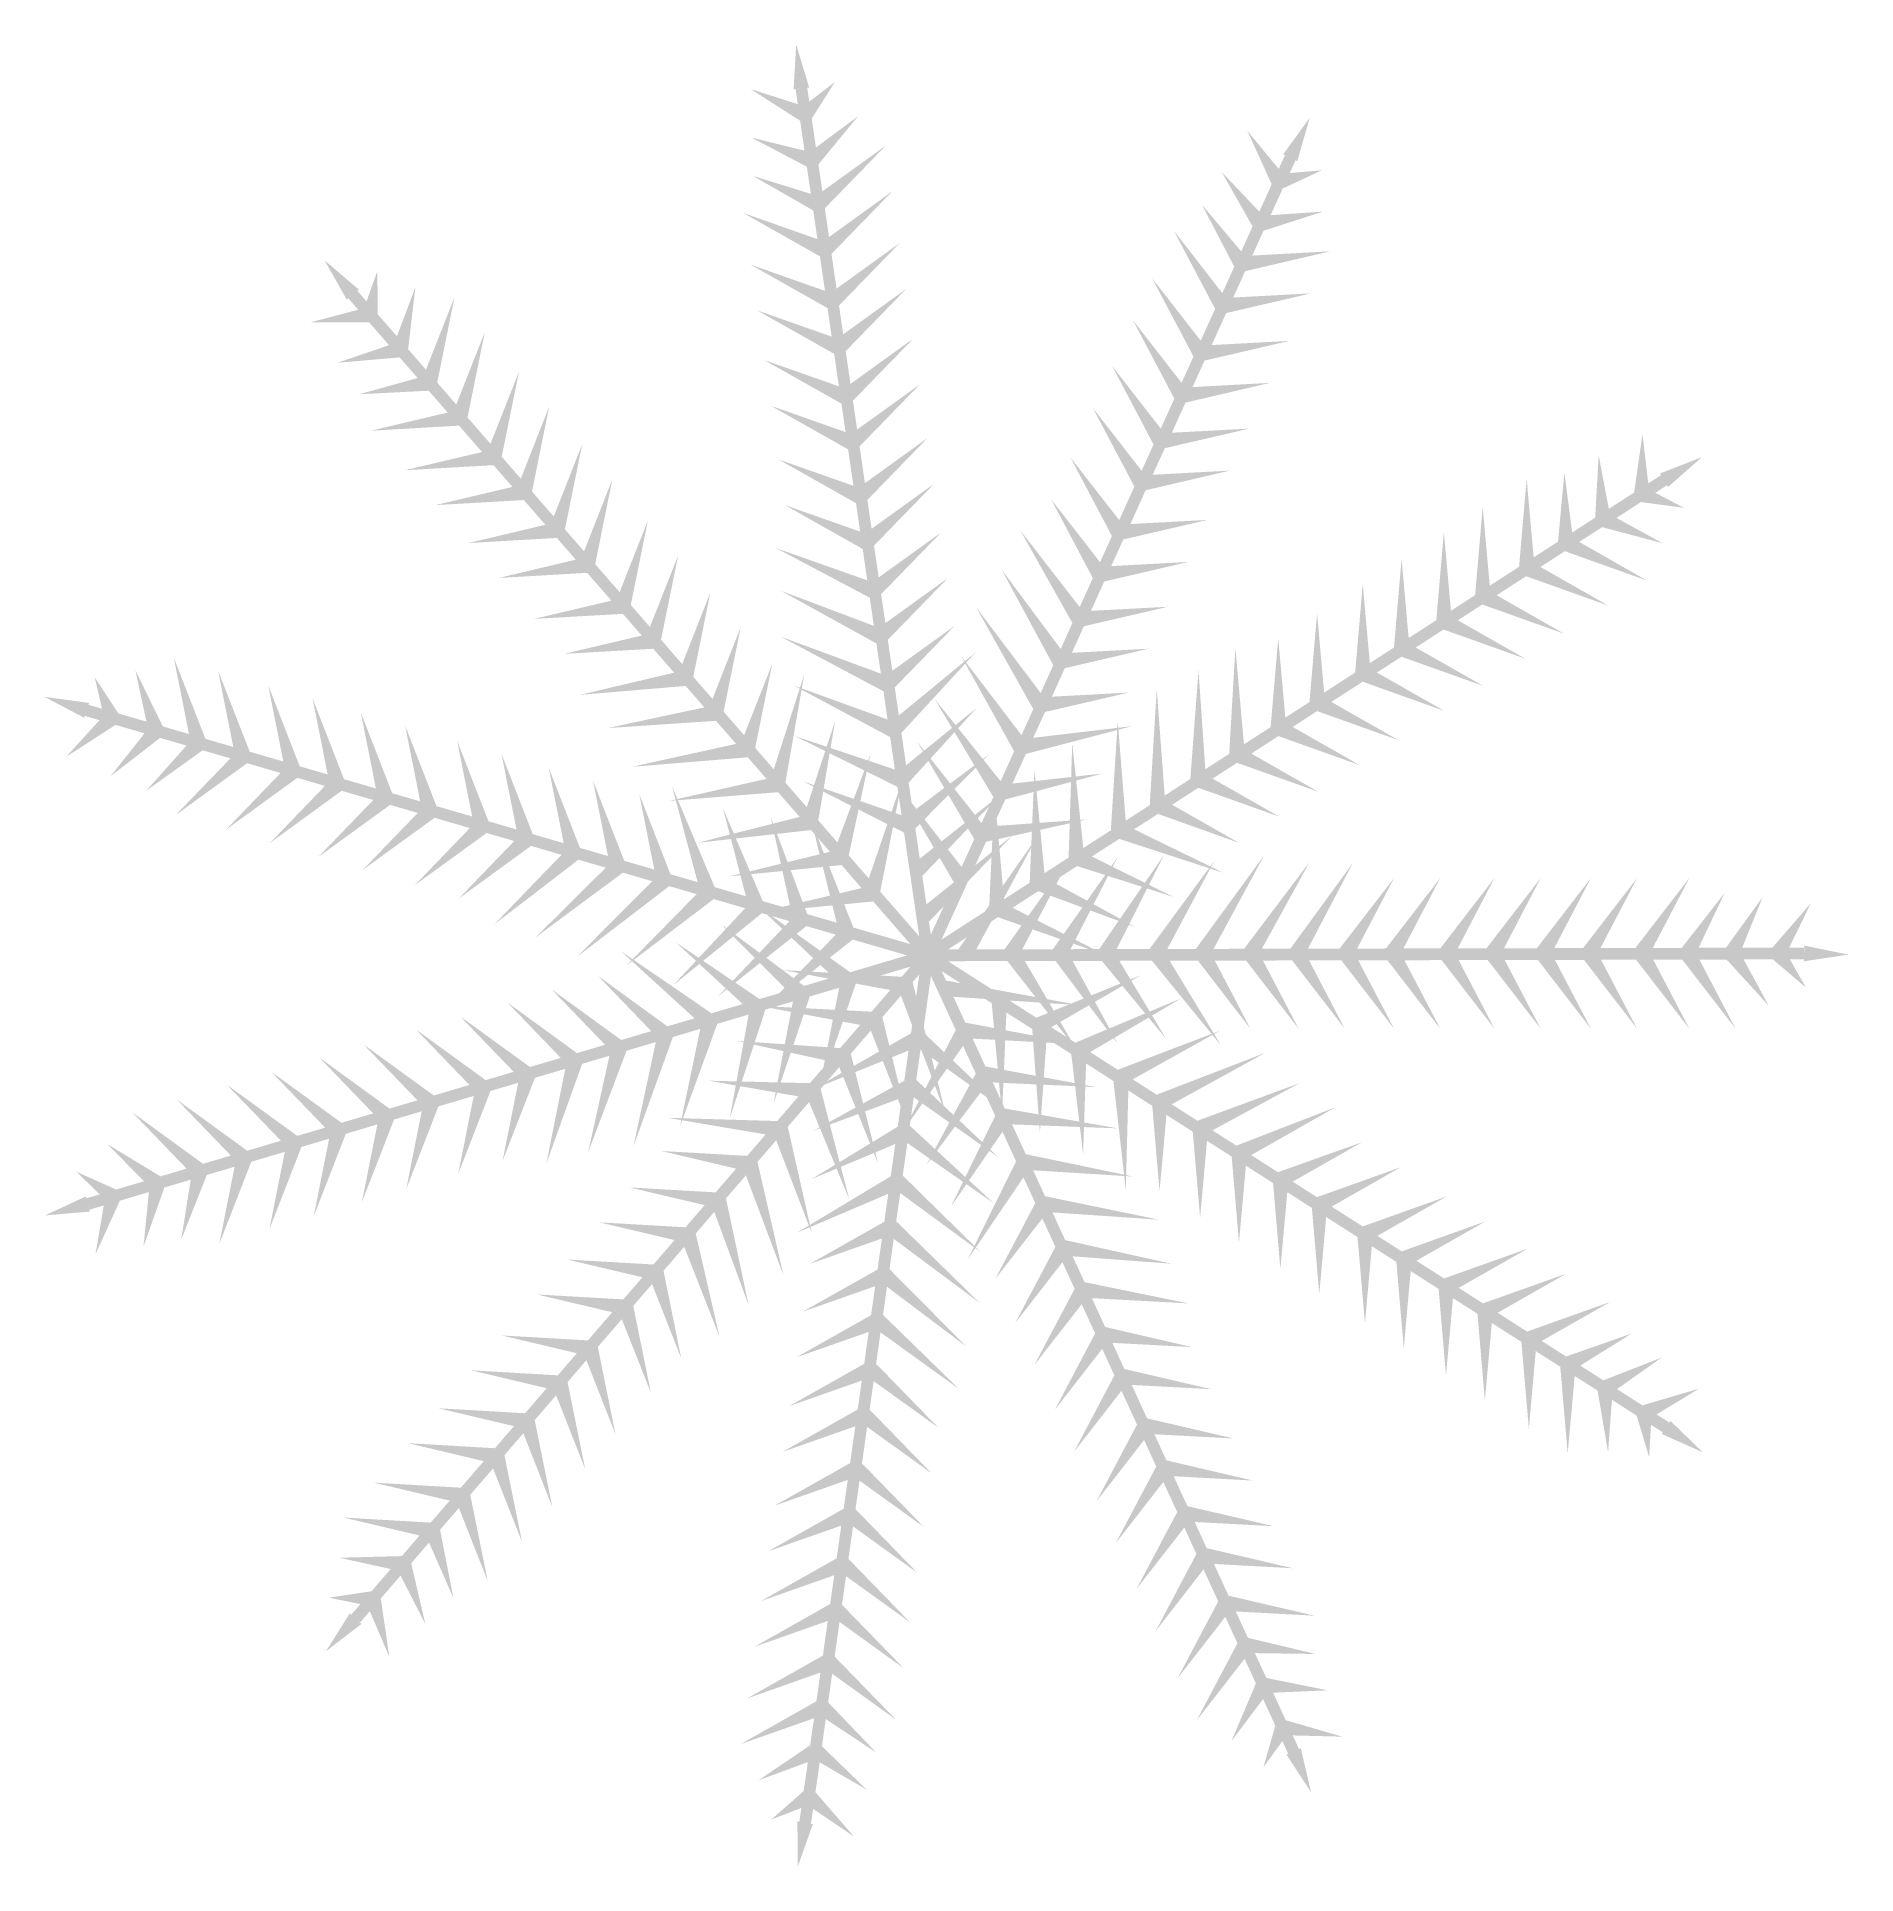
# Model space of a CAD drawing. Extents: x 7.76 to 10.08, y 7.22 to 9.57.
import ezdxf

# ---------------------------------------------------------------- set-up
doc = ezdxf.new("R2010")
doc.units = 0
doc.header["$LTSCALE"] = 0.5
doc.layers.get('0').update_dxf_attribs({"linetype": 'CONTINUOUS'})

msp = doc.modelspace()

# ---------------------------------------------------------------- linework, layer by layer
at = {"color": 0}
for points in [[(8.7379, 9.501, 0.02, 0, 0), (8.7313, 9.5569, 0, 0, 0)], [(8.7426, 9.4676, 0.02, 0, 0), (8.7806, 9.5093, 0, 0, 0)], [(8.7426, 9.4676, 0.02, 0, 0), (8.6732, 9.5003, 0, 0, 0)], [(8.7509, 9.4093, 0.02, 0, 0), (8.8101, 9.4656, 0, 0, 0)], [(9.361, 9.4127, 0.02, 0, 0), (9.3857, 9.4634, 0, 0, 0)], [(8.7509, 9.4093, 0.02, 0, 0), (8.6743, 9.4384, 0, 0, 0)], [(9.3468, 9.3822, 0.02, 0, 0), (9.3062, 9.4472, 0, 0, 0)], [(8.759, 9.3535, 0.02, 0, 0), (8.8453, 9.428, 0, 0, 0)], [(8.759, 9.3535, 0.02, 0, 0), (8.6762, 9.3895, 0, 0, 0)], [(9.3224, 9.3286, 0.02, 0, 0), (9.2737, 9.3945, 0, 0, 0)], [(9.3468, 9.3822, 0.02, 0, 0), (9.4013, 9.3967, 0, 0, 0)], [(8.7673, 9.2952, 0.02, 0, 0), (8.8536, 9.3697, 0, 0, 0)], [(8.7673, 9.2952, 0.02, 0, 0), (8.6636, 9.3424, 0, 0, 0)], [(9.299, 9.2773, 0.02, 0, 0), (9.2488, 9.3523, 0, 0, 0)], [(9.3224, 9.3286, 0.02, 0, 0), (9.4026, 9.344, 0, 0, 0)], [(9.2745, 9.2238, 0.02, 0, 0), (9.2127, 9.3196, 0, 0, 0)], [(8.7768, 9.2293, 0.02, 0, 0), (8.8631, 9.3038, 0, 0, 0)], [(9.299, 9.2773, 0.02, 0, 0), (9.4119, 9.2934, 0, 0, 0)], [(8.1661, 9.2383, 0.02, 0, 0), (8.1302, 9.2818, 0, 0, 0)], [(8.188, 9.2127, 0.02, 0, 0), (8.1975, 9.2683, 0, 0, 0)], [(8.7768, 9.2293, 0.02, 0, 0), (8.673, 9.2765, 0, 0, 0)], [(8.2266, 9.1682, 0.02, 0, 0), (8.2459, 9.2476, 0, 0, 0)], [(8.7852, 9.171, 0.02, 0, 0), (8.8715, 9.2455, 0, 0, 0)], [(9.2469, 9.1632, 0.02, 0, 0), (9.185, 9.259, 0, 0, 0)], [(8.2635, 9.1257, 0.02, 0, 0), (8.2958, 9.235, 0, 0, 0)], [(9.2745, 9.2238, 0.02, 0, 0), (9.3874, 9.2398, 0, 0, 0)], [(8.188, 9.2127, 0.02, 0, 0), (8.112, 9.2028, 0, 0, 0)], [(8.7852, 9.171, 0.02, 0, 0), (8.6814, 9.2182, 0, 0, 0)], [(9.2224, 9.1096, 0.02, 0, 0), (9.1606, 9.2054, 0, 0, 0)], [(8.3021, 9.0812, 0.02, 0, 0), (8.3344, 9.1905, 0, 0, 0)], [(8.7943, 9.1077, 0.02, 0, 0), (8.8806, 9.1822, 0, 0, 0)], [(9.2469, 9.1632, 0.02, 0, 0), (9.3597, 9.1792, 0, 0, 0)], [(8.2266, 9.1682, 0.02, 0, 0), (8.1464, 9.1513, 0, 0, 0)], [(8.7943, 9.1077, 0.02, 0, 0), (8.6905, 9.1548, 0, 0, 0)], [(8.2635, 9.1257, 0.02, 0, 0), (8.1744, 9.1112, 0, 0, 0)], [(8.3456, 9.0308, 0.02, 0, 0), (8.378, 9.1402, 0, 0, 0)], [(9.1958, 9.0514, 0.02, 0, 0), (9.134, 9.1472, 0, 0, 0)], [(9.2224, 9.1096, 0.02, 0, 0), (9.3353, 9.1257, 0, 0, 0)], [(8.8027, 9.0494, 0.02, 0, 0), (8.889, 9.1239, 0, 0, 0)], [(8.3021, 9.0812, 0.02, 0, 0), (8.1892, 9.0647, 0, 0, 0)], [(8.3842, 8.9863, 0.02, 0, 0), (8.4165, 9.0957, 0, 0, 0)], [(8.8027, 9.0494, 0.02, 0, 0), (8.6989, 9.0966, 0, 0, 0)], [(9.1713, 8.9978, 0.02, 0, 0), (9.1095, 9.0936, 0, 0, 0)], [(8.8125, 8.981, 0.02, 0, 0), (8.8988, 9.0555, 0, 0, 0)], [(9.1958, 9.0514, 0.02, 0, 0), (9.3087, 9.0674, 0, 0, 0)], [(9.809, 8.9836, 0.02, 0, 0), (9.8099, 9.0603, 0, 0, 0)], [(8.4261, 8.938, 0.02, 0, 0), (8.4585, 9.0473, 0, 0, 0)], [(9.7595, 8.9518, 0.02, 0, 0), (9.7541, 9.0335, 0, 0, 0)], [(8.3456, 9.0308, 0.02, 0, 0), (8.2328, 9.0144, 0, 0, 0)], [(8.8125, 8.981, 0.02, 0, 0), (8.7087, 9.0281, 0, 0, 0)], [(9.1426, 8.935, 0.02, 0, 0), (9.0808, 9.0307, 0, 0, 0)], [(9.1713, 8.9978, 0.02, 0, 0), (9.2842, 9.0139, 0, 0, 0)], [(9.7121, 8.9213, 0.02, 0, 0), (9.7104, 9.0115, 0, 0, 0)], [(9.8375, 9.0017, 0.02, 0, 0), (9.8856, 9.031, 0, 0, 0)], [(8.3842, 8.9863, 0.02, 0, 0), (8.2714, 8.9699, 0, 0, 0)], [(8.4647, 8.8935, 0.02, 0, 0), (8.497, 9.0028, 0, 0, 0)], [(8.8209, 8.9227, 0.02, 0, 0), (8.9072, 8.9972, 0, 0, 0)], [(9.6625, 8.8895, 0.02, 0, 0), (9.6623, 9.0035, 0, 0, 0)], [(8.8209, 8.9227, 0.02, 0, 0), (8.7171, 8.9698, 0, 0, 0)], [(9.1182, 8.8814, 0.02, 0, 0), (9.0563, 8.9772, 0, 0, 0)], [(9.6065, 8.8535, 0.02, 0, 0), (9.6063, 8.9675, 0, 0, 0)], [(9.809, 8.9836, 0.02, 0, 0), (9.8627, 8.9664, 0, 0, 0)], [(8.51, 8.8412, 0.02, 0, 0), (8.5423, 8.9505, 0, 0, 0)], [(9.1426, 8.935, 0.02, 0, 0), (9.2555, 8.951, 0, 0, 0)], [(9.7595, 8.9518, 0.02, 0, 0), (9.8353, 8.9214, 0, 0, 0)], [(8.4261, 8.938, 0.02, 0, 0), (8.3133, 8.9215, 0, 0, 0)], [(8.8298, 8.8606, 0.02, 0, 0), (8.7056, 8.9151, 0, 0, 0)], [(8.8298, 8.8606, 0.02, 0, 0), (8.9161, 8.9351, 0, 0, 0)], [(9.0921, 8.8243, 0.02, 0, 0), (9.0171, 8.9374, 0, 0, 0)], [(9.557, 8.8216, 0.02, 0, 0), (9.5568, 8.9356, 0, 0, 0)], [(9.7121, 8.9213, 0.02, 0, 0), (9.8157, 8.8737, 0, 0, 0)], [(8.4647, 8.8935, 0.02, 0, 0), (8.3519, 8.877, 0, 0, 0)], [(8.5485, 8.7967, 0.02, 0, 0), (8.5809, 8.906, 0, 0, 0)], [(9.1182, 8.8814, 0.02, 0, 0), (9.231, 8.8974, 0, 0, 0)], [(9.5031, 8.787, 0.02, 0, 0), (9.5029, 8.901, 0, 0, 0)], [(8.8382, 8.8023, 0.02, 0, 0), (8.9245, 8.8768, 0, 0, 0)], [(9.0676, 8.7708, 0.02, 0, 0), (8.993, 8.8879, 0, 0, 0)], [(9.4536, 8.7552, 0.02, 0, 0), (9.4534, 8.8692, 0, 0, 0)], [(9.6625, 8.8895, 0.02, 0, 0), (9.7661, 8.8419, 0, 0, 0)], [(8.5896, 8.7493, 0.02, 0, 0), (8.6219, 8.8586, 0, 0, 0)], [(8.8382, 8.8023, 0.02, 0, 0), (8.7122, 8.8605, 0, 0, 0)], [(9.6065, 8.8535, 0.02, 0, 0), (9.7101, 8.8059, 0, 0, 0)], [(8.51, 8.8412, 0.02, 0, 0), (8.3972, 8.8248, 0, 0, 0)], [(9.0421, 8.7149, 0.02, 0, 0), (8.9609, 8.8392, 0, 0, 0)], [(9.0921, 8.8243, 0.02, 0, 0), (9.205, 8.8403, 0, 0, 0)], [(9.3954, 8.7178, 0.02, 0, 0), (9.3952, 8.8318, 0, 0, 0)], [(9.557, 8.8216, 0.02, 0, 0), (9.6606, 8.7741, 0, 0, 0)], [(8.6282, 8.7048, 0.02, 0, 0), (8.6605, 8.8141, 0, 0, 0)], [(8.847, 8.7415, 0.02, 0, 0), (8.7115, 8.8022, 0, 0, 0)], [(8.847, 8.7415, 0.02, 0, 0), (8.9333, 8.816, 0, 0, 0)], [(9.3459, 8.686, 0.02, 0, 0), (9.3457, 8.8, 0, 0, 0)], [(7.9699, 8.6661, 0.02, 0, 0), (7.9379, 8.7755, 0, 0, 0)], [(8.5485, 8.7967, 0.02, 0, 0), (8.4357, 8.7803, 0, 0, 0)], [(8.8553, 8.6832, 0.02, 0, 0), (8.9601, 8.7823, 0, 0, 0)], [(9.0176, 8.6613, 0.02, 0, 0), (8.9413, 8.7778, 0, 0, 0)], [(9.0676, 8.7708, 0.02, 0, 0), (9.1805, 8.7868, 0, 0, 0)], [(9.2931, 8.652, 0.02, 0, 0), (9.2911, 8.7877, 0, 0, 0)], [(9.5031, 8.787, 0.02, 0, 0), (9.6068, 8.7395, 0, 0, 0)], [(7.9158, 8.682, 0.02, 0, 0), (7.8891, 8.7592, 0, 0, 0)], [(8.0264, 8.6495, 0.02, 0, 0), (7.9944, 8.7589, 0, 0, 0)], [(8.6684, 8.6583, 0.02, 0, 0), (8.7008, 8.7677, 0, 0, 0)], [(8.707, 8.6138, 0.02, 0, 0), (8.7415, 8.7539, 0, 0, 0)], [(9.2436, 8.6202, 0.02, 0, 0), (9.2441, 8.7591, 0, 0, 0)], [(9.4536, 8.7552, 0.02, 0, 0), (9.5572, 8.7076, 0, 0, 0)], [(7.8593, 8.6986, 0.02, 0, 0), (7.8372, 8.7504, 0, 0, 0)], [(8.0902, 8.6307, 0.02, 0, 0), (8.0583, 8.7402, 0, 0, 0)], [(8.5896, 8.7493, 0.02, 0, 0), (8.4556, 8.728, 0, 0, 0)], [(8.8553, 8.6832, 0.02, 0, 0), (8.7282, 8.7399, 0, 0, 0)], [(9.0421, 8.7149, 0.02, 0, 0), (9.155, 8.7309, 0, 0, 0)], [(9.1919, 8.587, 0.02, 0, 0), (9.1908, 8.7354, 0, 0, 0)], [(7.827, 8.7082, 0.02, 0, 0), (7.7733, 8.7254, 0, 0, 0)], [(8.1467, 8.6142, 0.02, 0, 0), (8.1148, 8.7236, 0, 0, 0)], [(8.2082, 8.5961, 0.02, 0, 0), (8.1763, 8.7056, 0, 0, 0)], [(8.6282, 8.7048, 0.02, 0, 0), (8.4907, 8.6856, 0, 0, 0)], [(8.8645, 8.6198, 0.02, 0, 0), (8.9612, 8.7113, 0, 0, 0)], [(8.991, 8.6031, 0.02, 0, 0), (8.9078, 8.7227, 0, 0, 0)], [(9.3954, 8.7178, 0.02, 0, 0), (9.499, 8.6702, 0, 0, 0)], [(7.8593, 8.6986, 0.02, 0, 0), (7.8007, 8.649, 0, 0, 0)], [(7.9158, 8.682, 0.02, 0, 0), (7.8575, 8.6244, 0, 0, 0)], [(8.2647, 8.5795, 0.02, 0, 0), (8.2328, 8.689, 0, 0, 0)], [(8.7489, 8.5655, 0.02, 0, 0), (8.7809, 8.6948, 0, 0, 0)], [(9.0176, 8.6613, 0.02, 0, 0), (9.1593, 8.6881, 0, 0, 0)], [(9.1423, 8.5551, 0.02, 0, 0), (9.1411, 8.6944, 0, 0, 0)], [(9.3459, 8.686, 0.02, 0, 0), (9.4495, 8.6384, 0, 0, 0)], [(7.9699, 8.6661, 0.02, 0, 0), (7.9028, 8.6057, 0, 0, 0)], [(8.331, 8.5601, 0.02, 0, 0), (8.2991, 8.6695, 0, 0, 0)], [(8.6684, 8.6583, 0.02, 0, 0), (8.5216, 8.6362, 0, 0, 0)], [(8.8645, 8.6198, 0.02, 0, 0), (8.7297, 8.6754, 0, 0, 0)], [(8.9666, 8.5495, 0.02, 0, 0), (8.8856, 8.6681, 0, 0, 0)], [(9.0885, 8.5205, 0.02, 0, 0), (9.0831, 8.6662, 0, 0, 0)], [(8.0264, 8.6495, 0.02, 0, 0), (7.9403, 8.5747, 0, 0, 0)], [(8.3875, 8.5435, 0.02, 0, 0), (8.3556, 8.6529, 0, 0, 0)], [(8.4477, 8.5258, 0.02, 0, 0), (8.4158, 8.6352, 0, 0, 0)], [(8.7875, 8.5209, 0.02, 0, 0), (8.8259, 8.6525, 0, 0, 0)], [(8.8728, 8.5615, 0.02, 0, 0), (8.9763, 8.6514, 0, 0, 0)], [(9.2931, 8.652, 0.02, 0, 0), (9.3967, 8.6045, 0, 0, 0)], [(8.0902, 8.6307, 0.02, 0, 0), (8.0042, 8.5559, 0, 0, 0)], [(8.1467, 8.6142, 0.02, 0, 0), (8.0607, 8.5393, 0, 0, 0)], [(8.5042, 8.5092, 0.02, 0, 0), (8.4723, 8.6186, 0, 0, 0)], [(8.707, 8.6138, 0.02, 0, 0), (8.5693, 8.5928, 0, 0, 0)], [(8.6197, 8.4753, 0.02, 0, 0), (8.573, 8.6117, 0, 0, 0)], [(8.8728, 8.5615, 0.02, 0, 0), (8.7406, 8.6175, 0, 0, 0)], [(8.8277, 8.4745, 0.02, 0, 0), (8.8661, 8.6179, 0, 0, 0)], [(8.9411, 8.4936, 0.02, 0, 0), (8.8588, 8.6156, 0, 0, 0)], [(8.991, 8.6031, 0.02, 0, 0), (9.1219, 8.6277, 0, 0, 0)], [(9.0389, 8.4887, 0.02, 0, 0), (9.035, 8.6322, 0, 0, 0)], [(9.2436, 8.6202, 0.02, 0, 0), (9.3472, 8.5727, 0, 0, 0)], [(8.2082, 8.5961, 0.02, 0, 0), (8.1221, 8.5213, 0, 0, 0)], [(8.5632, 8.4919, 0.02, 0, 0), (8.5313, 8.6013, 0, 0, 0)], [(8.8816, 8.5007, 0.02, 0, 0), (8.9914, 8.6005, 0, 0, 0)], [(8.9872, 8.4555, 0.02, 0, 0), (8.984, 8.6026, 0, 0, 0)], [(9.1919, 8.587, 0.02, 0, 0), (9.2955, 8.5394, 0, 0, 0)], [(8.2647, 8.5795, 0.02, 0, 0), (8.1787, 8.5047, 0, 0, 0)], [(8.7489, 8.5655, 0.02, 0, 0), (8.6055, 8.5394, 0, 0, 0)], [(8.6811, 8.4573, 0.02, 0, 0), (8.638, 8.5833, 0, 0, 0)], [(8.7376, 8.4407, 0.02, 0, 0), (8.6988, 8.5721, 0, 0, 0)], [(8.7966, 8.4234, 0.02, 0, 0), (8.7513, 8.5647, 0, 0, 0)], [(8.9666, 8.5495, 0.02, 0, 0), (9.1022, 8.5692, 0, 0, 0)], [(8.331, 8.5601, 0.02, 0, 0), (8.245, 8.4852, 0, 0, 0)], [(8.3875, 8.5435, 0.02, 0, 0), (8.3015, 8.4686, 0, 0, 0)], [(8.89, 8.4424, 0.02, 0, 0), (9.0067, 8.5484, 0, 0, 0)], [(8.9466, 8.3984, 0.02, 0, 0), (9.0375, 8.5457, 0, 0, 0)], [(9.1423, 8.5551, 0.02, 0, 0), (9.276, 8.501, 0, 0, 0)], [(8.4477, 8.5258, 0.02, 0, 0), (8.3464, 8.4354, 0, 0, 0)], [(8.7875, 8.5209, 0.02, 0, 0), (8.646, 8.4966, 0, 0, 0)], [(9.0055, 8.3984, 0.02, 0, 0), (9.0823, 8.5239, 0, 0, 0)], [(9.067, 8.3984, 0.02, 0, 0), (9.1412, 8.5213, 0, 0, 0)], [(9.0885, 8.5205, 0.02, 0, 0), (9.2119, 8.4705, 0, 0, 0)], [(9.1258, 8.3984, 0.02, 0, 0), (9.2001, 8.5239, 0, 0, 0)], [(9.2488, 8.3984, 0.02, 0, 0), (9.3281, 8.5239, 0, 0, 0)], [(8.5042, 8.5092, 0.02, 0, 0), (8.3989, 8.4187, 0, 0, 0)], [(9.1899, 8.3984, 0.02, 0, 0), (9.2641, 8.5162, 0, 0, 0)], [(9.3102, 8.3984, 0.02, 0, 0), (9.3857, 8.5149, 0, 0, 0)], [(9.3691, 8.3984, 0.02, 0, 0), (9.4408, 8.5137, 0, 0, 0)], [(9.4318, 8.3984, 0.02, 0, 0), (9.4933, 8.4945, 0, 0, 0)], [(9.4907, 8.3984, 0.02, 0, 0), (9.5522, 8.4945, 0, 0, 0)], [(9.5599, 8.3984, 0.02, 0, 0), (9.6213, 8.4945, 0, 0, 0)], [(9.6187, 8.3984, 0.02, 0, 0), (9.6802, 8.4945, 0, 0, 0)], [(9.6828, 8.3984, 0.02, 0, 0), (9.7442, 8.4945, 0, 0, 0)], [(9.7416, 8.3984, 0.02, 0, 0), (9.8031, 8.4945, 0, 0, 0)], [(9.8082, 8.3984, 0.02, 0, 0), (9.8697, 8.4945, 0, 0, 0)], [(8.5632, 8.4919, 0.02, 0, 0), (8.4517, 8.3939, 0, 0, 0)], [(8.6197, 8.4753, 0.02, 0, 0), (8.5152, 8.3832, 0, 0, 0)], [(8.8277, 8.4745, 0.02, 0, 0), (8.6826, 8.4504, 0, 0, 0)], [(9.0389, 8.4887, 0.02, 0, 0), (9.1637, 8.4319, 0, 0, 0)], [(9.8671, 8.3984, 0.02, 0, 0), (9.9145, 8.4752, 0, 0, 0)], [(9.9234, 8.3984, 0.02, 0, 0), (9.9631, 8.4701, 0, 0, 0)], [(8.6811, 8.4573, 0.02, 0, 0), (8.5745, 8.3578, 0, 0, 0)], [(8.798, 8.3635, 0.02, 0, 0), (8.6835, 8.458, 0, 0, 0)], [(8.9872, 8.4555, 0.02, 0, 0), (9.1237, 8.3971, 0, 0, 0)], [(9.9823, 8.3984, 0.02, 0, 0), (10.0246, 8.4624, 0, 0, 0)], [(8.7376, 8.4407, 0.02, 0, 0), (8.6317, 8.3437, 0, 0, 0)], [(8.739, 8.3462, 0.02, 0, 0), (8.6353, 8.4358, 0, 0, 0)], [(8.7966, 8.4234, 0.02, 0, 0), (8.6875, 8.3246, 0, 0, 0)], [(8.6211, 8.3115, 0.02, 0, 0), (8.5081, 8.4011, 0, 0, 0)], [(8.6825, 8.3296, 0.02, 0, 0), (8.5782, 8.4123, 0, 0, 0)], [(8.8702, 8.3584, 0.02, 0, 0), (8.7136, 8.3772, 0, 0, 0)], [(9.0055, 8.3984, 0.02, 0, 0), (9.0887, 8.2755, 0, 0, 0)], [(9.067, 8.3984, 0.02, 0, 0), (9.1412, 8.2832, 0, 0, 0)], [(9.1258, 8.3984, 0.02, 0, 0), (9.2027, 8.2896, 0, 0, 0)], [(9.1899, 8.3984, 0.02, 0, 0), (9.2731, 8.2806, 0, 0, 0)], [(9.2488, 8.3984, 0.02, 0, 0), (9.3102, 8.3024, 0, 0, 0)], [(9.3102, 8.3984, 0.02, 0, 0), (9.3717, 8.3024, 0, 0, 0)], [(9.3691, 8.3984, 0.02, 0, 0), (9.4305, 8.3024, 0, 0, 0)], [(9.4318, 8.3984, 0.02, 0, 0), (9.4933, 8.3024, 0, 0, 0)], [(9.4907, 8.3984, 0.02, 0, 0), (9.5522, 8.3024, 0, 0, 0)], [(9.5599, 8.3984, 0.02, 0, 0), (9.6213, 8.3024, 0, 0, 0)], [(9.6187, 8.3984, 0.02, 0, 0), (9.6802, 8.3024, 0, 0, 0)], [(9.6828, 8.3984, 0.02, 0, 0), (9.7442, 8.3024, 0, 0, 0)], [(9.7416, 8.3984, 0.02, 0, 0), (9.8031, 8.3024, 0, 0, 0)], [(9.8082, 8.3984, 0.02, 0, 0), (9.8697, 8.3024, 0, 0, 0)], [(9.8671, 8.3984, 0.02, 0, 0), (9.9286, 8.3024, 0, 0, 0)], [(9.9234, 8.3984, 0.02, 0, 0), (9.9708, 8.3319, 0, 0, 0)], [(9.9823, 8.3984, 0.02, 0, 0), (10.0182, 8.3549, 0, 0, 0)], [(10.016, 8.3983, 0.02, 0, 0), (10.0724, 8.3969, 0, 0, 0)], [(8.5646, 8.2949, 0.02, 0, 0), (8.4786, 8.3698, 0, 0, 0)], [(8.798, 8.3635, 0.02, 0, 0), (8.7597, 8.2215, 0, 0, 0)], [(8.8702, 8.3584, 0.02, 0, 0), (8.9219, 8.1933, 0, 0, 0)], [(8.9212, 8.3538, 0.02, 0, 0), (9.0929, 8.3323, 0, 0, 0)], [(9.0417, 8.3074, 0.02, 0, 0), (9.1706, 8.3706, 0, 0, 0)], [(8.4491, 8.261, 0.02, 0, 0), (8.3631, 8.3359, 0, 0, 0)], [(8.5056, 8.2776, 0.02, 0, 0), (8.4196, 8.3525, 0, 0, 0)], [(8.6825, 8.3296, 0.02, 0, 0), (8.6466, 8.1883, 0, 0, 0)], [(8.8316, 8.3139, 0.02, 0, 0), (8.6842, 8.3315, 0, 0, 0)], [(8.739, 8.3462, 0.02, 0, 0), (8.7024, 8.2073, 0, 0, 0)], [(8.99, 8.3406, 0.02, 0, 0), (8.9936, 8.1922, 0, 0, 0)], [(9.0913, 8.2755, 0.02, 0, 0), (9.2216, 8.3409, 0, 0, 0)], [(8.389, 8.2434, 0.02, 0, 0), (8.3029, 8.3182, 0, 0, 0)], [(8.6211, 8.3115, 0.02, 0, 0), (8.5831, 8.1776, 0, 0, 0)], [(8.8316, 8.3139, 0.02, 0, 0), (8.8761, 8.1737, 0, 0, 0)], [(9.0417, 8.3074, 0.02, 0, 0), (9.0419, 8.1703, 0, 0, 0)], [(8.3324, 8.2268, 0.02, 0, 0), (8.2464, 8.3016, 0, 0, 0)], [(8.5646, 8.2949, 0.02, 0, 0), (8.5238, 8.1522, 0, 0, 0)], [(8.7913, 8.2674, 0.02, 0, 0), (8.6556, 8.2868, 0, 0, 0)], [(8.8867, 8.2903, 0.02, 0, 0), (8.7532, 8.2254, 0, 0, 0)], [(8.9457, 8.3003, 0.02, 0, 0), (8.8685, 8.1735, 0, 0, 0)], [(8.8867, 8.2903, 0.02, 0, 0), (8.9999, 8.1964, 0, 0, 0)], [(8.9457, 8.3003, 0.02, 0, 0), (9.0918, 8.2825, 0, 0, 0)], [(9.1451, 8.2409, 0.02, 0, 0), (9.2713, 8.2998, 0, 0, 0)], [(8.2096, 8.1907, 0.02, 0, 0), (8.1236, 8.2655, 0, 0, 0)], [(8.2661, 8.2073, 0.02, 0, 0), (8.1801, 8.2821, 0, 0, 0)], [(8.4491, 8.261, 0.02, 0, 0), (8.4128, 8.1303, 0, 0, 0)], [(8.5056, 8.2776, 0.02, 0, 0), (8.466, 8.1446, 0, 0, 0)], [(8.7913, 8.2674, 0.02, 0, 0), (8.8356, 8.1308, 0, 0, 0)], [(9.0913, 8.2755, 0.02, 0, 0), (9.097, 8.1424, 0, 0, 0)], [(9.1947, 8.2091, 0.02, 0, 0), (9.3293, 8.2717, 0, 0, 0)], [(8.1482, 8.1727, 0.02, 0, 0), (8.0622, 8.2475, 0, 0, 0)], [(8.389, 8.2434, 0.02, 0, 0), (8.357, 8.1339, 0, 0, 0)], [(8.7528, 8.2229, 0.02, 0, 0), (8.6202, 8.2361, 0, 0, 0)], [(8.9712, 8.2444, 0.02, 0, 0), (8.8973, 8.129, 0, 0, 0)], [(8.9712, 8.2444, 0.02, 0, 0), (9.1139, 8.2279, 0, 0, 0)], [(9.1451, 8.2409, 0.02, 0, 0), (9.1514, 8.0968, 0, 0, 0)], [(8.0278, 8.1373, 0.02, 0, 0), (7.9418, 8.2121, 0, 0, 0)], [(8.0917, 8.1561, 0.02, 0, 0), (8.0057, 8.2309, 0, 0, 0)], [(8.3324, 8.2268, 0.02, 0, 0), (8.3005, 8.1173, 0, 0, 0)], [(8.7528, 8.2229, 0.02, 0, 0), (8.799, 8.0847, 0, 0, 0)], [(8.8779, 8.2295, 0.02, 0, 0), (8.7533, 8.1724, 0, 0, 0)], [(8.8779, 8.2295, 0.02, 0, 0), (8.989, 8.1385, 0, 0, 0)], [(9.2463, 8.1758, 0.02, 0, 0), (9.3729, 8.233, 0, 0, 0)], [(7.9713, 8.1207, 0.02, 0, 0), (7.8853, 8.1956, 0, 0, 0)], [(8.2096, 8.1907, 0.02, 0, 0), (8.1777, 8.0813, 0, 0, 0)], [(8.2661, 8.2073, 0.02, 0, 0), (8.2342, 8.0979, 0, 0, 0)], [(8.7109, 8.1746, 0.02, 0, 0), (8.5674, 8.1888, 0, 0, 0)], [(8.9957, 8.1908, 0.02, 0, 0), (8.9286, 8.0757, 0, 0, 0)], [(8.9957, 8.1908, 0.02, 0, 0), (9.1407, 8.1754, 0, 0, 0)], [(9.1947, 8.2091, 0.02, 0, 0), (9.1944, 8.0951, 0, 0, 0)], [(9.2959, 8.144, 0.02, 0, 0), (9.4185, 8.2022, 0, 0, 0)], [(8.1482, 8.1727, 0.02, 0, 0), (8.1163, 8.0632, 0, 0, 0)], [(8.7109, 8.1746, 0.02, 0, 0), (8.7513, 8.0413, 0, 0, 0)], [(8.8695, 8.1712, 0.02, 0, 0), (8.7509, 8.1107, 0, 0, 0)], [(8.8695, 8.1712, 0.02, 0, 0), (8.9831, 8.0799, 0, 0, 0)], [(9.2463, 8.1758, 0.02, 0, 0), (9.2461, 8.0618, 0, 0, 0)], [(7.9172, 8.1049, 0.02, 0, 0), (7.853, 8.1554, 0, 0, 0)], [(8.0917, 8.1561, 0.02, 0, 0), (8.0598, 8.0466, 0, 0, 0)], [(8.6723, 8.1301, 0.02, 0, 0), (8.5595, 8.1465, 0, 0, 0)], [(9.2959, 8.144, 0.02, 0, 0), (9.2957, 8.03, 0, 0, 0)], [(9.3487, 8.1101, 0.02, 0, 0), (9.4523, 8.1576, 0, 0, 0)], [(7.8607, 8.0883, 0.02, 0, 0), (7.8141, 8.1199, 0, 0, 0)], [(7.9713, 8.1207, 0.02, 0, 0), (7.9475, 8.0337, 0, 0, 0)], [(8.0278, 8.1373, 0.02, 0, 0), (7.9959, 8.0279, 0, 0, 0)], [(8.6723, 8.1301, 0.02, 0, 0), (8.7151, 7.9879, 0, 0, 0)], [(9.0223, 8.1326, 0.02, 0, 0), (8.9497, 8.008, 0, 0, 0)], [(9.0223, 8.1326, 0.02, 0, 0), (9.1603, 8.114, 0, 0, 0)], [(9.3982, 8.0782, 0.02, 0, 0), (9.5018, 8.1258, 0, 0, 0)], [(7.9172, 8.1049, 0.02, 0, 0), (7.8994, 8.0249, 0, 0, 0)], [(8.6321, 8.0836, 0.02, 0, 0), (8.5192, 8.1, 0, 0, 0)], [(8.8604, 8.1078, 0.02, 0, 0), (8.732, 8.0422, 0, 0, 0)], [(8.8604, 8.1078, 0.02, 0, 0), (8.9664, 8.0176, 0, 0, 0)], [(9.3487, 8.1101, 0.02, 0, 0), (9.3484, 7.9961, 0, 0, 0)], [(7.8284, 8.0789, 0.02, 0, 0), (7.7739, 8.0644, 0, 0, 0)], [(7.8607, 8.0883, 0.02, 0, 0), (7.8382, 8.0149, 0, 0, 0)], [(8.6321, 8.0836, 0.02, 0, 0), (8.6706, 7.9502, 0, 0, 0)], [(9.0468, 8.079, 0.02, 0, 0), (8.9849, 7.9832, 0, 0, 0)], [(9.0468, 8.079, 0.02, 0, 0), (9.1939, 8.0589, 0, 0, 0)], [(9.3982, 8.0782, 0.02, 0, 0), (9.398, 7.9642, 0, 0, 0)], [(9.4564, 8.0409, 0.02, 0, 0), (9.56, 8.0884, 0, 0, 0)], [(8.5935, 8.0391, 0.02, 0, 0), (8.4807, 8.0555, 0, 0, 0)], [(8.852, 8.0496, 0.02, 0, 0), (8.7482, 8.0024, 0, 0, 0)], [(8.852, 8.0496, 0.02, 0, 0), (8.9649, 7.9531, 0, 0, 0)], [(9.5059, 8.009, 0.02, 0, 0), (9.6095, 8.0566, 0, 0, 0)], [(8.5935, 8.0391, 0.02, 0, 0), (8.6336, 7.9095, 0, 0, 0)], [(9.4564, 8.0409, 0.02, 0, 0), (9.4562, 7.9269, 0, 0, 0)], [(8.5524, 7.9917, 0.02, 0, 0), (8.4396, 8.0081, 0, 0, 0)], [(9.0723, 8.0231, 0.02, 0, 0), (9.0105, 7.9273, 0, 0, 0)], [(9.0723, 8.0231, 0.02, 0, 0), (9.2096, 8.0028, 0, 0, 0)], [(9.5059, 8.009, 0.02, 0, 0), (9.5057, 7.895, 0, 0, 0)], [(9.5598, 7.9744, 0.02, 0, 0), (9.6634, 8.022, 0, 0, 0)], [(8.5524, 7.9917, 0.02, 0, 0), (8.5847, 7.8824, 0, 0, 0)], [(8.8433, 7.9887, 0.02, 0, 0), (8.7395, 7.9416, 0, 0, 0)], [(8.8433, 7.9887, 0.02, 0, 0), (8.9479, 7.8974, 0, 0, 0)], [(9.6093, 7.9426, 0.02, 0, 0), (9.7129, 7.9901, 0, 0, 0)], [(8.5138, 7.9472, 0.02, 0, 0), (8.401, 7.9636, 0, 0, 0)], [(9.0968, 7.9695, 0.02, 0, 0), (9.0349, 7.8738, 0, 0, 0)], [(9.0968, 7.9695, 0.02, 0, 0), (9.2313, 7.9522, 0, 0, 0)], [(9.5598, 7.9744, 0.02, 0, 0), (9.5595, 7.8604, 0, 0, 0)], [(8.5138, 7.9472, 0.02, 0, 0), (8.5462, 7.8379, 0, 0, 0)], [(9.6093, 7.9426, 0.02, 0, 0), (9.6091, 7.8286, 0, 0, 0)], [(9.6653, 7.9066, 0.02, 0, 0), (9.7689, 7.9541, 0, 0, 0)], [(8.4686, 7.8949, 0.02, 0, 0), (8.3558, 7.9114, 0, 0, 0)], [(8.8349, 7.9304, 0.02, 0, 0), (8.7311, 7.8833, 0, 0, 0)], [(8.8349, 7.9304, 0.02, 0, 0), (8.9388, 7.8431, 0, 0, 0)], [(9.1228, 7.9125, 0.02, 0, 0), (9.061, 7.8167, 0, 0, 0)], [(9.1228, 7.9125, 0.02, 0, 0), (9.2357, 7.8965, 0, 0, 0)], [(9.7149, 7.8748, 0.02, 0, 0), (9.7962, 7.9138, 0, 0, 0)], [(8.4686, 7.8949, 0.02, 0, 0), (8.5009, 7.7856, 0, 0, 0)], [(9.6653, 7.9066, 0.02, 0, 0), (9.6651, 7.7926, 0, 0, 0)], [(8.43, 7.8504, 0.02, 0, 0), (8.3172, 7.8669, 0, 0, 0)], [(8.826, 7.8683, 0.02, 0, 0), (8.7222, 7.8212, 0, 0, 0)], [(8.826, 7.8683, 0.02, 0, 0), (8.9123, 7.7939, 0, 0, 0)], [(9.7149, 7.8748, 0.02, 0, 0), (9.7146, 7.7608, 0, 0, 0)], [(9.7622, 7.8443, 0.02, 0, 0), (9.8344, 7.8832, 0, 0, 0)], [(8.43, 7.8504, 0.02, 0, 0), (8.4623, 7.7411, 0, 0, 0)], [(9.1473, 7.8589, 0.02, 0, 0), (9.0855, 7.7631, 0, 0, 0)], [(9.1473, 7.8589, 0.02, 0, 0), (9.2602, 7.8429, 0, 0, 0)], [(9.7622, 7.8443, 0.02, 0, 0), (9.7661, 7.7627, 0, 0, 0)], [(9.8118, 7.8125, 0.02, 0, 0), (9.8819, 7.8435, 0, 0, 0)], [(8.3881, 7.8021, 0.02, 0, 0), (8.2753, 7.8185, 0, 0, 0)], [(8.3881, 7.8021, 0.02, 0, 0), (8.4204, 7.6927, 0, 0, 0)], [(8.8176, 7.81, 0.02, 0, 0), (8.7138, 7.7629, 0, 0, 0)], [(8.8176, 7.81, 0.02, 0, 0), (8.9039, 7.7356, 0, 0, 0)], [(9.176, 7.796, 0.02, 0, 0), (9.1142, 7.7002, 0, 0, 0)], [(9.176, 7.796, 0.02, 0, 0), (9.2889, 7.78, 0, 0, 0)], [(9.8118, 7.8125, 0.02, 0, 0), (9.8184, 7.7565, 0, 0, 0)], [(9.84, 7.7941, 0.02, 0, 0), (9.8867, 7.7625, 0, 0, 0)], [(8.3495, 7.7575, 0.02, 0, 0), (8.2367, 7.774, 0, 0, 0)], [(8.3495, 7.7575, 0.02, 0, 0), (8.3818, 7.6482, 0, 0, 0)], [(8.3059, 7.7072, 0.02, 0, 0), (8.1931, 7.7237, 0, 0, 0)], [(8.8078, 7.7416, 0.02, 0, 0), (8.704, 7.6945, 0, 0, 0)], [(8.8078, 7.7416, 0.02, 0, 0), (8.8941, 7.6671, 0, 0, 0)], [(9.2005, 7.7425, 0.02, 0, 0), (9.1386, 7.6467, 0, 0, 0)], [(9.2005, 7.7425, 0.02, 0, 0), (9.3133, 7.7264, 0, 0, 0)], [(8.3059, 7.7072, 0.02, 0, 0), (8.3382, 7.5979, 0, 0, 0)], [(8.2674, 7.6627, 0.02, 0, 0), (8.1545, 7.6792, 0, 0, 0)], [(8.7994, 7.6833, 0.02, 0, 0), (8.6956, 7.6362, 0, 0, 0)], [(8.7994, 7.6833, 0.02, 0, 0), (8.8857, 7.6088, 0, 0, 0)], [(9.2271, 7.6842, 0.02, 0, 0), (9.1652, 7.5884, 0, 0, 0)], [(9.2271, 7.6842, 0.02, 0, 0), (9.3399, 7.6682, 0, 0, 0)], [(8.2674, 7.6627, 0.02, 0, 0), (8.2944, 7.5766, 0, 0, 0)], [(8.2305, 7.6202, 0.02, 0, 0), (8.1491, 7.628, 0, 0, 0)], [(9.2515, 7.6307, 0.02, 0, 0), (9.1897, 7.5349, 0, 0, 0)], [(9.2515, 7.6307, 0.02, 0, 0), (9.3644, 7.6146, 0, 0, 0)], [(8.2305, 7.6202, 0.02, 0, 0), (8.2587, 7.5432, 0, 0, 0)], [(8.7903, 7.62, 0.02, 0, 0), (8.6865, 7.5728, 0, 0, 0)], [(8.7903, 7.62, 0.02, 0, 0), (8.8766, 7.5455, 0, 0, 0)], [(8.1919, 7.5756, 0.02, 0, 0), (8.1355, 7.5771, 0, 0, 0)], [(8.1919, 7.5756, 0.02, 0, 0), (8.2126, 7.5018, 0, 0, 0)], [(8.7819, 7.5617, 0.02, 0, 0), (8.6781, 7.5145, 0, 0, 0)], [(8.7819, 7.5617, 0.02, 0, 0), (8.8682, 7.4872, 0, 0, 0)], [(9.2792, 7.5701, 0.02, 0, 0), (9.2174, 7.4743, 0, 0, 0)], [(9.2792, 7.5701, 0.02, 0, 0), (9.392, 7.5541, 0, 0, 0)], [(8.1697, 7.5503, 0.02, 0, 0), (8.1318, 7.5086, 0, 0, 0)], [(9.3036, 7.5165, 0.02, 0, 0), (9.2418, 7.4207, 0, 0, 0)], [(9.3036, 7.5165, 0.02, 0, 0), (9.3932, 7.5053, 0, 0, 0)], [(8.7724, 7.4958, 0.02, 0, 0), (8.6686, 7.4486, 0, 0, 0)], [(8.7724, 7.4958, 0.02, 0, 0), (8.8587, 7.4213, 0, 0, 0)], [(9.327, 7.4653, 0.02, 0, 0), (9.2862, 7.3945, 0, 0, 0)], [(9.327, 7.4653, 0.02, 0, 0), (9.4087, 7.459, 0, 0, 0)], [(8.764, 7.4375, 0.02, 0, 0), (8.6602, 7.3903, 0, 0, 0)], [(8.764, 7.4375, 0.02, 0, 0), (8.8333, 7.3797, 0, 0, 0)], [(9.3515, 7.4117, 0.02, 0, 0), (9.3268, 7.361, 0, 0, 0)], [(9.3515, 7.4117, 0.02, 0, 0), (9.4273, 7.3999, 0, 0, 0)], [(8.756, 7.3817, 0.02, 0, 0), (8.6834, 7.3443, 0, 0, 0)], [(8.756, 7.3817, 0.02, 0, 0), (8.8213, 7.3322, 0, 0, 0)], [(9.3653, 7.381, 0.02, 0, 0), (9.3875, 7.3291, 0, 0, 0)], [(8.7476, 7.3234, 0.02, 0, 0), (8.6994, 7.2941, 0, 0, 0)], [(8.7476, 7.3234, 0.02, 0, 0), (8.805, 7.2725, 0, 0, 0)], [(8.7427, 7.2901, 0.02, 0, 0), (8.7333, 7.2345, 0, 0, 0)]]:
    msp.add_lwpolyline(points, format="xyseb", dxfattribs=at)
at = {"color": 0, "const_width": 0.015}
for points in [[(8.7379, 9.501), (8.8992, 8.3959)], [(9.361, 9.4127), (8.8992, 8.3959)], [(8.1661, 9.2383), (8.8992, 8.3959)], [(9.8375, 9.0017), (8.8992, 8.3959)], [(7.827, 8.7082), (8.8992, 8.3959)], [(7.8284, 8.0789), (8.8992, 8.3959)], [(8.1697, 7.5503), (8.8992, 8.3959)], [(8.7427, 7.2901), (8.8992, 8.3959)], [(10.016, 8.3983), (8.8992, 8.3959)], [(9.84, 7.7941), (8.8992, 8.3959)], [(9.3653, 7.381), (8.8992, 8.3959)]]:
    msp.add_lwpolyline(points, dxfattribs=at)

doc.saveas('drawing.dxf')
